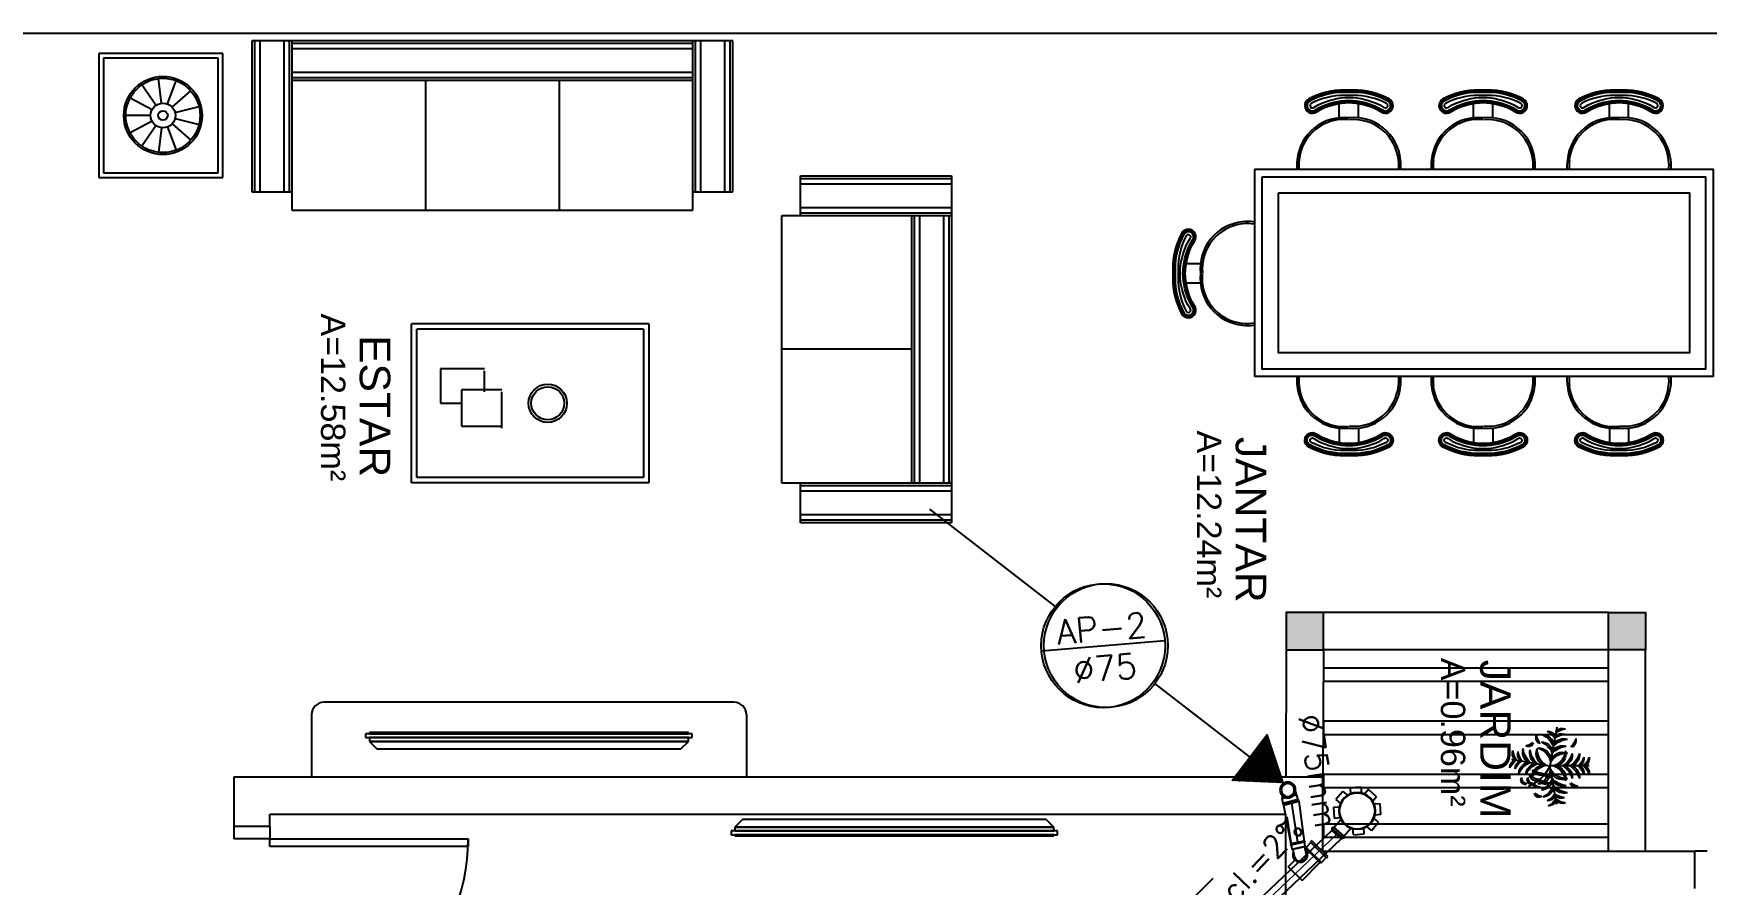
# Model space of a CAD drawing. Header units: millimetres. Extents: x 4595 to 4915, y 2085 to 2243.
# Drawn here: x 4718.72 to 4725.47, y 2175.08 to 2178.52 of the extents above; entities that cross this region are included whole.
import ezdxf
from ezdxf.enums import TextEntityAlignment as Align

# ---------------------------------------------------------------- set-up
doc = ezdxf.new("R2010")
doc.units = ezdxf.units.MM
doc.header["$LTSCALE"] = 0.8
for name, color, linetype in [('02', 2, 'Continuous'), ('CONEXAO_ESGOTO', 7, 'Continuous'), ('DETALHE_CONEXAO_EG', 3, 'Continuous'), ('DIVERSOS', 4, 'Continuous'), ('HATCH', 8, 'Continuous'), ('MOVEIS', 7, 'Continuous'), ('parede', 2, 'Continuous'), ('PORTAS', 3, 'Continuous'), ('TUBULAÇÃO_ESGOTO', 6, 'Continuous'), ('TXT_0', 7, 'Continuous')]:
    doc.layers.add(name, color=color, linetype=linetype)
doc.styles.add('ADITIVOCAD', font='ROMANS.shx')
doc.styles.add('ROMANS', font='romans', dxfattribs={"height": 0.1})
doc.styles.add('SANSSERIF', font='sas_____.pfb', dxfattribs={"height": 1})
doc.styles.get("Standard").update_dxf_attribs({"font": 'txt.shx', "height": 0.12})

# ---------------------------------------------------------------- blocks, each defined once
blk = doc.blocks.new('A1194DB', base_point=(2.905, 11.046))
for p in [(2.905, 11.546), (2.413, 11.133), (3.397, 11.133), (2.992, 10.554)]:
    blk.add_line(p, (2.905, 11.046))
for centre, radius, start, end in [((2.812, 11.432), 0.115, 36.29, 99.6243), ((2.718, 11.297), 0.26, 44.0763, 73.3794), ((2.998, 11.432), 0.115, 80.3757, 143.71), ((3.092, 11.297), 0.26, 106.6206, 135.9237), ((2.695, 11.362), 0.0575, 139.742, 258.7475), ((2.773, 11.408), 0.125, 184.618, 228.2106), ((2.676, 11.162), 0.268, 31.3712, 75.0366), ((2.76, 11.262), 0.16, 25.2489, 95.3937), ((2.76, 11.171), 0.16, 25.2489, 95.3937), ((2.676, 11.071), 0.268, 31.3712, 75.0366), ((2.812, 11.364), 0.115, 36.29, 99.6243), ((2.718, 11.229), 0.26, 44.0763, 73.3794), ((2.998, 11.364), 0.115, 80.3757, 143.71), ((3.092, 11.229), 0.26, 106.6206, 135.9237), ((3.05, 11.262), 0.16, 84.6063, 154.7511), ((3.134, 11.162), 0.268, 104.9634, 148.6288), ((3.05, 11.171), 0.16, 84.6063, 154.7511), ((3.134, 11.071), 0.268, 104.9634, 148.6288), ((3.236, 11.263), 0.115, 80.3757, 143.71), ((3.33, 11.128), 0.26, 106.6206, 135.9237), ((2.509, 11.022), 0.115, 116.29, 179.6243), ((2.626, 10.906), 0.26, 124.0763, 153.3794), ((2.541, 11.205), 0.115, 160.3757, 223.71), ((2.691, 11.274), 0.26, 186.6206, 215.9237), ((2.576, 11.01), 0.115, 116.29, 179.6243), ((2.693, 10.894), 0.26, 124.0763, 153.3794), ((2.608, 11.193), 0.115, 160.3757, 223.71), ((2.758, 11.262), 0.26, 186.6206, 215.9237), ((2.668, 10.941), 0.16, 105.2489, 175.3937), ((2.751, 10.841), 0.268, 111.3712, 155.0366), ((2.718, 11.226), 0.16, 164.6063, 234.7511), ((2.831, 11.292), 0.268, 184.9634, 228.6288), ((2.808, 11.21), 0.16, 164.6063, 234.7511), ((2.92, 11.276), 0.268, 184.9634, 228.6288), ((2.751, 11.093), 0.156, 3.4259, 103.6346), ((2.686, 11.01), 0.236, 21.6665, 83.1878), ((2.886, 11.206), 0.156, 156.3654, 256.5741), ((2.978, 11.256), 0.236, 176.8122, 238.3335), ((3.059, 11.093), 0.156, 76.3654, 176.5741), ((3.124, 11.01), 0.236, 96.8122, 158.3335), ((2.832, 11.256), 0.236, 301.6665, 3.1878), ((2.924, 11.206), 0.156, 283.4259, 23.6346), ((2.889, 11.276), 0.268, 311.3712, 355.0366), ((3.002, 11.21), 0.16, 305.2489, 15.3937), ((2.979, 11.292), 0.268, 311.3712, 355.0366), ((3.058, 10.841), 0.268, 24.9634, 68.6288), ((3.092, 11.226), 0.16, 305.2489, 15.3937), ((3.142, 10.941), 0.16, 4.6063, 74.7511), ((3.052, 11.262), 0.26, 324.0763, 353.3794), ((3.117, 10.894), 0.26, 26.6206, 55.9237), ((3.201, 11.193), 0.115, 316.29, 19.6243), ((3.234, 11.01), 0.115, 0.3757, 63.71), ((3.119, 11.274), 0.26, 324.0763, 353.3794), ((3.269, 11.205), 0.115, 316.29, 19.6243), ((2.563, 10.905), 0.0575, 139.742, 258.7475), ((2.641, 10.95), 0.125, 184.618, 228.2106), ((2.757, 10.926), 0.16, 105.2489, 175.3937), ((2.841, 10.825), 0.268, 111.3712, 155.0366), ((2.682, 10.886), 0.0575, 139.742, 258.7475), ((2.76, 10.931), 0.125, 184.618, 228.2106), ((3.137, 10.559), 0.54, 115.4772, 156.6585), ((2.759, 10.981), 0.0869, 144.9865, 244.4034), ((2.832, 10.902), 0.156, 83.4259, 183.6346), ((2.902, 10.824), 0.236, 101.6665, 163.1878), ((2.935, 11.063), 0.25, 187.5759, 215.8942), ((2.791, 10.867), 0.0766, 138.8744, 278.9763), ((2.857, 10.904), 0.125, 173.7536, 244.097), ((2.683, 11.044), 0.236, 286.8122, 348.3335), ((2.761, 10.973), 0.156, 266.3654, 6.5741), ((2.809, 11.028), 0.0563, 114.2257, 255.1279), ((2.853, 11.04), 0.078, 150.4398, 228.6694), ((2.916, 10.934), 0.13, 161.4477, 239.3672), ((2.684, 10.982), 0.268, 294.9634, 338.6288), ((3.222, 11.022), 0.422, 185.4007, 208.139), ((3.114, 11.12), 0.236, 211.6665, 273.1878), ((3.065, 11.027), 0.156, 193.4259, 293.6346), ((3.135, 11.062), 0.268, 221.3712, 265.0366), ((2.908, 10.824), 0.236, 16.8122, 78.3335), ((2.978, 10.902), 0.156, 356.3654, 96.5741), ((2.969, 10.825), 0.268, 24.9634, 68.6288), ((3.053, 10.926), 0.16, 4.6063, 74.7511), ((3.339, 11.133), 0.26, 234.0763, 263.3794), ((3.27, 10.983), 0.115, 226.29, 289.6243), ((2.725, 10.813), 0.057, 167.0577, 302.8533), ((2.725, 10.732), 0.057, 167.0577, 302.8533), ((2.758, 10.845), 0.08, 185.1845, 268.654), ((2.758, 10.764), 0.08, 185.1845, 268.654), ((2.784, 10.899), 0.16, 274.6063, 344.7511), ((2.7, 10.893), 0.268, 294.9634, 338.6288), ((2.8, 10.809), 0.16, 274.6063, 344.7511), ((2.753, 10.834), 0.26, 296.6206, 325.9237), ((2.868, 10.718), 0.115, 270.3757, 333.71), ((3.069, 10.949), 0.16, 215.2489, 285.3937), ((3.15, 10.972), 0.268, 221.3712, 265.0366), ((3.085, 10.859), 0.16, 215.2489, 285.3937), ((3.12, 10.899), 0.26, 234.0763, 263.3794), ((3.052, 10.75), 0.115, 226.29, 289.6243), ((3.209, 10.775), 0.0575, 101.2525, 220.258), ((3.287, 10.729), 0.125, 131.7894, 175.382), ((2.765, 10.767), 0.26, 296.6206, 325.9237), ((2.88, 10.65), 0.115, 270.3757, 333.71), ((3.132, 10.832), 0.26, 234.0763, 263.3794), ((3.064, 10.683), 0.115, 226.29, 289.6243)]:
    blk.add_arc(centre, radius, start, end)
blk = doc.blocks.new('Ads_egD_cxs150x150x50-p')
for p, q in [((-0.0825, 0.0514), (-0.0514, 0.0825)), ((-0.0514, 0.0825), (-0.0343, 0.0655)), ((-0.022, 0.0947), (-0.022, 0.0706)), ((-0.022, 0.0947), (0.022, 0.0947)), ((0.022, 0.0947), (0.022, 0.0706)), ((0.0514, 0.0825), (0.0343, 0.0655)), ((0.0514, 0.0825), (0.0825, 0.0514)), ((-0.0947, 0.022), (-0.0706, 0.022)), ((-0.0947, -0.022), (-0.0947, 0.022)), ((-0.0825, 0.0514), (-0.0655, 0.0343)), ((0.0825, 0.0514), (0.0655, 0.0343)), ((0.1124, 0.0268), (0.069, 0.0268)), ((0.1124, 0.0287), (0.1124, -0.0287)), ((0.1175, 0.0312), (0.1148, 0.0312)), ((0.12, 0.0287), (0.12, -0.0287)), ((0.1269, 0.0268), (0.12, 0.0268)), ((0.1269, 0.0268), (0.1269, -0.0268)), ((-0.0947, -0.022), (-0.0706, -0.022)), ((-0.0825, -0.0514), (-0.0655, -0.0343)), ((-0.0514, -0.0825), (-0.0825, -0.0514)), ((-0.0514, -0.0825), (-0.0343, -0.0655)), ((0.0514, -0.0825), (0.0343, -0.0655)), ((0.0825, -0.0514), (0.0514, -0.0825)), ((0.0825, -0.0514), (0.0655, -0.0343)), ((0.1124, -0.0268), (0.069, -0.0268)), ((0.1175, -0.0312), (0.1148, -0.0312)), ((0.1269, -0.0268), (0.12, -0.0268)), ((-0.022, -0.0947), (-0.022, -0.0706)), ((0.022, -0.0947), (-0.022, -0.0947)), ((0.022, -0.0947), (0.022, -0.0706))]:
    blk.add_line(p, q)
for radius in [0.074, 0.072]:
    blk.add_circle((0, 0), radius)
for centre, start, end in [((0.1148, 0.0287), 90, 180), ((0.1175, 0.0287), 360, 90), ((0.1148, -0.0287), 180, 270), ((0.1175, -0.0287), 270, 0)]:
    blk.add_arc(centre, 0.00245, start, end)
blk = doc.blocks.new('Ads_egD_90j40-s')
for p, q in [((0.0096, 0.0202), (0.0174, 0.0202)), ((0.0191, 0.0214), (0.0174, 0.0202)), ((0.0174, 0.0202), (0.0174, 0.014)), ((0.0191, 0.0124), (0.0191, 0.0214)), ((0.0323, 0.0214), (0.0191, 0.0214)), ((0.0343, 0.0223), (0.0323, 0.0214)), ((0.0323, 0.0214), (0.0323, -0.0214)), ((0.0382, 0.0223), (0.0343, 0.0223)), ((0.0343, 0.0223), (0.0343, -0.0223)), ((0.0382, 0.0223), (0.0382, -0.0223)), ((0.0096, -0.0202), (0.0174, -0.0202)), ((0.0174, -0.0202), (0.0174, -0.014)), ((0.0191, -0.0214), (0.0174, -0.0202)), ((0.0191, -0.0124), (0.0191, -0.0214)), ((0.0323, -0.0214), (0.0191, -0.0214)), ((0.0343, -0.0223), (0.0323, -0.0214)), ((0.0382, -0.0223), (0.0343, -0.0223))]:
    blk.add_line(p, q)
for radius in [0.0223, 0.0184]:
    blk.add_circle((0, 0), radius)
blk = doc.blocks.new('Adh_BalaoAf')
for p, q in [((0, 0), (0.65, 0)), ((1.8, 0), (1.15, 0))]:
    blk.add_line(p, q)
blk.add_circle((0.9, 0), 0.25)
blk = doc.blocks.new('Adh_Afn')
blk.add_line((-0.25, 0), (0.25, 0))
blk.add_circle((0, 0), 0.25)
at = {"flags": 8}
for tag, p in [('$AF', (0, 0.0703)), ('$DIAM', (0, -0.0909))]:
    blk.add_attdef(tag, text='', height=0.1, dxfattribs=at).set_placement(p, align=Align.MIDDLE)

msp = doc.modelspace()

# ---------------------------------------------------------------- hatches: boundary and pattern name
at = {"layer": 'HATCH'}
h = msp.add_hatch(dxfattribs=at)
h.set_pattern_fill('LINE,_O', color=256, scale=0.001, angle=-284.21634)
h.set_pattern_definition([(75.78365959, (5189.052741, -13.1818198), (-0.003077766737, 0.0007797287424), [])])
h.paths.add_polyline_path([(4723.6976, 2175.6877), (4723.5574, 2175.5017), (4723.7625, 2175.4929)])
at = {"layer": 'parede'}
h = msp.add_hatch(color=253, dxfattribs=at)
h.dxf.hatch_style = 1
h.paths.add_polyline_path([(4723.925, 2176.0304), (4723.925, 2176.1804), (4723.7754, 2176.1804), (4723.7754, 2176.0304)])
h = msp.add_hatch(color=253, dxfattribs=at)
h.dxf.hatch_style = 1
h.paths.add_polyline_path([(4725.2251, 2176.0304), (4725.2251, 2176.1804), (4725.0751, 2176.1804), (4725.0751, 2176.0304)])

# ---------------------------------------------------------------- linework, layer by layer
at = {"linetype": 'Continuous'}
for p, q in [((4723.9418, 2175.1972), (4723.9391, 2175.1944)), ((4723.8082, 2175.1777), (4723.8082, 2175.1776))]:
    msp.add_line(p, q, dxfattribs=at)
for points in [[(4723.6465, 2177.9675), (4723.6465, 2177.1338), (4725.4993, 2177.1338), (4725.4993, 2177.9675)], [(4723.677, 2177.9371), (4723.677, 2177.1642), (4725.4689, 2177.1642), (4725.4689, 2177.9371)], [(4723.7419, 2177.8721), (4723.7419, 2177.2292), (4725.4039, 2177.2292), (4725.4039, 2177.8721)]]:
    msp.add_lwpolyline(points, close=True)
at = {"layer": '02', "color": 3, "lineweight": 40}
msp.add_line((4723.8801, 2175.2582), (4723.8801, 2175.2582), dxfattribs=at)
at = {"layer": 'DETALHE_CONEXAO_EG'}
for p, q in [((4723.7935, 2175.248), (4723.8472, 2175.2598)), ((4723.794, 2175.2456), (4723.8477, 2175.2573)), ((4723.7945, 2175.2431), (4723.8482, 2175.2549)), ((4723.8472, 2175.2598), (4723.8477, 2175.2574)), ((4723.8472, 2175.2598), (4723.8477, 2175.2573)), ((4723.8477, 2175.2574), (4723.8502, 2175.2579)), ((4723.8502, 2175.2579), (4723.8507, 2175.2554)), ((4723.8745, 2175.2526), (4723.8551, 2175.233)), ((4723.8745, 2175.2582), (4723.8717, 2175.2554)), ((4723.8717, 2175.2554), (4723.8745, 2175.2526)), ((4723.8745, 2175.2526), (4723.9363, 2175.1916)), ((4723.8801, 2175.2582), (4723.8773, 2175.261)), ((4723.8801, 2175.2582), (4723.9418, 2175.1973)), ((4723.7832, 2175.1541), (4723.8112, 2175.1824)), ((4723.7915, 2175.245), (4723.7921, 2175.2426)), ((4723.7921, 2175.2426), (4723.7945, 2175.2431)), ((4723.7945, 2175.2431), (4723.7983, 2175.226)), ((4723.7983, 2175.226), (4723.852, 2175.2378)), ((4723.8013, 2175.2241), (4723.7983, 2175.226)), ((4723.8501, 2175.2348), (4723.8013, 2175.2241)), ((4723.8013, 2175.2241), (4723.8071, 2175.1976)), ((4723.8498, 2175.2217), (4723.8553, 2175.2273)), ((4723.8559, 2175.2083), (4723.8501, 2175.2348)), ((4723.8552, 2175.2274), (4723.8551, 2175.233)), ((4723.8551, 2175.233), (4723.9169, 2175.172)), ((4723.8552, 2175.2274), (4723.9113, 2175.1719)), ((4723.9363, 2175.1916), (4723.9169, 2175.172)), ((4723.9391, 2175.1889), (4723.9363, 2175.1916)), ((4723.9418, 2175.1973), (4723.939, 2175.1945)), ((4723.9391, 2175.1944), (4723.9419, 2175.1917)), ((4723.9419, 2175.1917), (4723.9391, 2175.1889)), ((4723.8391, 2175.0989), (4723.9113, 2175.1719)), ((4723.9113, 2175.1719), (4723.9169, 2175.172))]:
    msp.add_line(p, q, dxfattribs=at)
at = {"layer": 'DETALHE_CONEXAO_EG', "color": 3}
msp.add_line((4723.8801, 2175.2582), (4723.9418, 2175.1973), dxfattribs=at)
at = {"layer": 'DETALHE_CONEXAO_EG'}
for radius, start, end in [(0.03, 158.82531, 405.93993), (0.0275, 167.76264, 37.0026), (0.025, 192.38262, 12.38262)]:
    msp.add_arc((4723.8315, 2175.203), radius, start, end, dxfattribs=at)
at = {"layer": 'DIVERSOS'}
msp.add_lwpolyline([(4723.7625, 2175.4929), (4723.6976, 2175.6877), (4723.5574, 2175.5017)], dxfattribs=at)
at = {"layer": 'MOVEIS'}
for p, q in [((4723.9891, 2178.177), (4723.9891, 2178.2343)), ((4724.0665, 2178.177), (4724.0665, 2178.2343)), ((4724.5309, 2178.177), (4724.5309, 2178.2343)), ((4724.6084, 2178.177), (4724.6084, 2178.2343)), ((4725.0794, 2178.177), (4725.0794, 2178.2343)), ((4725.1569, 2178.177), (4725.1569, 2178.2343)), ((4723.4288, 2177.5872), (4723.3715, 2177.5872)), ((4723.4288, 2177.5097), (4723.3715, 2177.5097)), ((4723.9891, 2176.9243), (4723.9891, 2176.867)), ((4724.0665, 2176.9243), (4724.0665, 2176.867)), ((4724.5309, 2176.9243), (4724.5309, 2176.867)), ((4724.6084, 2176.9243), (4724.6084, 2176.867)), ((4725.0794, 2176.9243), (4725.0794, 2176.867)), ((4725.1569, 2176.9243), (4725.1569, 2176.867)), ((4723.4787, 2175.1079), (4723.1133, 2174.7426))]:
    msp.add_line(p, q, dxfattribs=at)
for points in [[(4724.0441, 2178.2887), (4724.0109, 2178.2887, 0.126461), (4723.8657, 2178.2529, 1.05486), (4723.898, 2178.2004), (4723.9138, 2178.2104, -0.10861), (4724.0278, 2178.2379, -0.10861), (4724.1418, 2178.2104), (4724.1576, 2178.2004, 1.05486), (4724.1899, 2178.2529, 0.126461), (4724.0447, 2178.2887), (4724.0115, 2178.2887)], [(4724.586, 2178.2887), (4724.5528, 2178.2887, 0.126461), (4724.4075, 2178.2529, 1.05486), (4724.4399, 2178.2004), (4724.4557, 2178.2104, -0.10861), (4724.5697, 2178.2379, -0.10861), (4724.6836, 2178.2104), (4724.6994, 2178.2004, 1.05486), (4724.7318, 2178.2529, 0.126461), (4724.5866, 2178.2887), (4724.5534, 2178.2887)], [(4725.1344, 2178.2887), (4725.1012, 2178.2887, 0.126461), (4724.956, 2178.2529, 1.05486), (4724.9884, 2178.2004), (4725.0042, 2178.2104, -0.10861), (4725.1181, 2178.2379, -0.10861), (4725.2321, 2178.2104), (4725.2479, 2178.2004, 1.05486), (4725.2802, 2178.2529, 0.126461), (4725.135, 2178.2887), (4725.1018, 2178.2887)], [(4723.3171, 2177.5647), (4723.3171, 2177.5315, 0.126461), (4723.3529, 2177.3863, 1.05486), (4723.4054, 2177.4187), (4723.3954, 2177.4345, -0.10861), (4723.3679, 2177.5484, -0.10861), (4723.3954, 2177.6624), (4723.4054, 2177.6782, 1.05486), (4723.3529, 2177.7106, 0.126461), (4723.3171, 2177.5653), (4723.3171, 2177.5321)], [(4724.0441, 2176.8126), (4724.0109, 2176.8126, -0.126461), (4723.8657, 2176.8484, -1.05486), (4723.898, 2176.9009), (4723.9138, 2176.8909, 0.10861), (4724.0278, 2176.8634, 0.10861), (4724.1418, 2176.8909), (4724.1576, 2176.9009, -1.05486), (4724.1899, 2176.8484, -0.126461), (4724.0447, 2176.8126), (4724.0115, 2176.8126)], [(4724.586, 2176.8126), (4724.5528, 2176.8126, -0.126461), (4724.4075, 2176.8484, -1.05486), (4724.4399, 2176.9009), (4724.4557, 2176.8909, 0.10861), (4724.5697, 2176.8634, 0.10861), (4724.6836, 2176.8909), (4724.6994, 2176.9009, -1.05486), (4724.7318, 2176.8484, -0.126461), (4724.5866, 2176.8126), (4724.5534, 2176.8126)], [(4725.1344, 2176.8126), (4725.1012, 2176.8126, -0.126461), (4724.956, 2176.8484, -1.05486), (4724.9884, 2176.9009), (4725.0042, 2176.8909, 0.10861), (4725.1181, 2176.8634, 0.10861), (4725.2321, 2176.8909), (4725.2479, 2176.9009, -1.05486), (4725.2802, 2176.8484, -0.126461), (4725.135, 2176.8126), (4725.1018, 2176.8126)]]:
    msp.add_lwpolyline(points, format="xyb", dxfattribs=at)
for points in [[(4724.0278, 2178.2829), (4724.0109, 2178.2829, 0.12647), (4723.8684, 2178.2478, 1.057116), (4723.8948, 2178.2053), (4723.911, 2178.2154, -0.109005), (4724.0278, 2178.2437, -0.109005), (4724.1446, 2178.2154), (4724.1608, 2178.2053, 1.057116), (4724.1872, 2178.2478, 0.12647), (4724.0447, 2178.2829)], [(4724.0278, 2178.279), (4724.0109, 2178.279, 0.126475), (4723.8703, 2178.2443, 1.059183), (4723.8926, 2178.2086), (4723.9091, 2178.2189, -0.109269), (4724.0278, 2178.2477, -0.109269), (4724.1465, 2178.2189), (4724.163, 2178.2086, 1.059183), (4724.1853, 2178.2443, 0.126475), (4724.0447, 2178.279)], [(4724.0278, 2178.2674), (4724.0108, 2178.2674, 0.126481), (4723.8759, 2178.2341, 1.071489), (4723.8861, 2178.2182), (4723.9034, 2178.2291, -0.110003), (4724.0278, 2178.2593, -0.110003), (4724.1522, 2178.2291), (4724.1695, 2178.2182, 1.071489), (4724.1797, 2178.2341, 0.126481), (4724.0448, 2178.2674)], [(4724.5697, 2178.2829), (4724.5527, 2178.2829, 0.12647), (4724.4103, 2178.2478, 1.057116), (4724.4367, 2178.2053), (4724.4529, 2178.2154, -0.109005), (4724.5697, 2178.2437, -0.109005), (4724.6864, 2178.2154), (4724.7026, 2178.2053, 1.057116), (4724.729, 2178.2478, 0.12647), (4724.5866, 2178.2829)], [(4724.5697, 2178.279), (4724.5527, 2178.279, 0.126475), (4724.4122, 2178.2443, 1.059183), (4724.4345, 2178.2086), (4724.4509, 2178.2189, -0.109269), (4724.5697, 2178.2477, -0.109269), (4724.6884, 2178.2189), (4724.7048, 2178.2086, 1.059183), (4724.7271, 2178.2443, 0.126475), (4724.5866, 2178.279)], [(4724.5697, 2178.2674), (4724.5527, 2178.2674, 0.126481), (4724.4177, 2178.2341, 1.071489), (4724.428, 2178.2182), (4724.4453, 2178.2291, -0.110003), (4724.5697, 2178.2593, -0.110003), (4724.694, 2178.2291), (4724.7113, 2178.2182, 1.071489), (4724.7216, 2178.2341, 0.126481), (4724.5867, 2178.2674)], [(4725.1181, 2178.2829), (4725.1012, 2178.2829, 0.12647), (4724.9588, 2178.2478, 1.057116), (4724.9852, 2178.2053), (4725.0013, 2178.2154, -0.109005), (4725.1181, 2178.2437, -0.109005), (4725.2349, 2178.2154), (4725.2511, 2178.2053, 1.057116), (4725.2775, 2178.2478, 0.12647), (4725.1351, 2178.2829)], [(4725.1181, 2178.279), (4725.1012, 2178.279, 0.126475), (4724.9607, 2178.2443, 1.059183), (4724.9829, 2178.2086), (4724.9994, 2178.2189, -0.109269), (4725.1181, 2178.2477, -0.109269), (4725.2369, 2178.2189), (4725.2533, 2178.2086, 1.059183), (4725.2756, 2178.2443, 0.126475), (4725.1351, 2178.279)], [(4725.1181, 2178.2674), (4725.1011, 2178.2674, 0.126481), (4724.9662, 2178.2341, 1.071489), (4724.9765, 2178.2182), (4724.9937, 2178.2291, -0.110003), (4725.1181, 2178.2593, -0.110003), (4725.2425, 2178.2291), (4725.2598, 2178.2182, 1.071489), (4725.27, 2178.2341, 0.126481), (4725.1351, 2178.2674)], [(4723.3229, 2177.5484), (4723.3229, 2177.5315, 0.12647), (4723.358, 2177.3891, 1.057116), (4723.4005, 2177.4155), (4723.3904, 2177.4317, -0.109005), (4723.3621, 2177.5484, -0.109005), (4723.3904, 2177.6652), (4723.4005, 2177.6814, 1.057116), (4723.358, 2177.7078, 0.12647), (4723.3229, 2177.5654)], [(4723.3269, 2177.5484), (4723.3269, 2177.5315, 0.126475), (4723.3615, 2177.391, 1.059183), (4723.3972, 2177.4133), (4723.3869, 2177.4297, -0.109269), (4723.3581, 2177.5484, -0.109269), (4723.3869, 2177.6672), (4723.3972, 2177.6836, 1.059183), (4723.3615, 2177.7059, 0.126475), (4723.3269, 2177.5654)], [(4723.3385, 2177.5484), (4723.3385, 2177.5314, 0.126481), (4723.3717, 2177.3965, 1.071489), (4723.3876, 2177.4068), (4723.3767, 2177.4241, -0.110003), (4723.3465, 2177.5484, -0.110003), (4723.3767, 2177.6728), (4723.3876, 2177.6901, 1.071489), (4723.3717, 2177.7004, 0.126481), (4723.3385, 2177.5654)], [(4724.0278, 2176.8184), (4724.0109, 2176.8184, -0.12647), (4723.8684, 2176.8535, -1.057116), (4723.8948, 2176.896), (4723.911, 2176.8859, 0.109005), (4724.0278, 2176.8576, 0.109005), (4724.1446, 2176.8859), (4724.1608, 2176.896, -1.057116), (4724.1872, 2176.8535, -0.12647), (4724.0447, 2176.8184)], [(4724.0278, 2176.8224), (4724.0109, 2176.8224, -0.126475), (4723.8703, 2176.857, -1.059183), (4723.8926, 2176.8927), (4723.9091, 2176.8824, 0.109269), (4724.0278, 2176.8536, 0.109269), (4724.1465, 2176.8824), (4724.163, 2176.8927, -1.059183), (4724.1853, 2176.857, -0.126475), (4724.0447, 2176.8224)], [(4724.0278, 2176.834), (4724.0108, 2176.8339, -0.126481), (4723.8759, 2176.8672, -1.071489), (4723.8861, 2176.8831), (4723.9034, 2176.8722, 0.110003), (4724.0278, 2176.842, 0.110003), (4724.1522, 2176.8722), (4724.1695, 2176.8831, -1.071489), (4724.1797, 2176.8672, -0.126481), (4724.0448, 2176.8339)], [(4724.5697, 2176.8184), (4724.5527, 2176.8184, -0.12647), (4724.4103, 2176.8535, -1.057116), (4724.4367, 2176.896), (4724.4529, 2176.8859, 0.109005), (4724.5697, 2176.8576, 0.109005), (4724.6864, 2176.8859), (4724.7026, 2176.896, -1.057116), (4724.729, 2176.8535, -0.12647), (4724.5866, 2176.8184)], [(4724.5697, 2176.8224), (4724.5527, 2176.8224, -0.126475), (4724.4122, 2176.857, -1.059183), (4724.4345, 2176.8927), (4724.4509, 2176.8824, 0.109269), (4724.5697, 2176.8536, 0.109269), (4724.6884, 2176.8824), (4724.7048, 2176.8927, -1.059183), (4724.7271, 2176.857, -0.126475), (4724.5866, 2176.8224)], [(4724.5697, 2176.834), (4724.5527, 2176.8339, -0.126481), (4724.4177, 2176.8672, -1.071489), (4724.428, 2176.8831), (4724.4453, 2176.8722, 0.110003), (4724.5697, 2176.842, 0.110003), (4724.694, 2176.8722), (4724.7113, 2176.8831, -1.071489), (4724.7216, 2176.8672, -0.126481), (4724.5867, 2176.8339)], [(4725.1181, 2176.8184), (4725.1012, 2176.8184, -0.12647), (4724.9588, 2176.8535, -1.057116), (4724.9852, 2176.896), (4725.0013, 2176.8859, 0.109005), (4725.1181, 2176.8576, 0.109005), (4725.2349, 2176.8859), (4725.2511, 2176.896, -1.057116), (4725.2775, 2176.8535, -0.12647), (4725.1351, 2176.8184)], [(4725.1181, 2176.8224), (4725.1012, 2176.8224, -0.126475), (4724.9607, 2176.857, -1.059183), (4724.9829, 2176.8927), (4724.9994, 2176.8824, 0.109269), (4725.1181, 2176.8536, 0.109269), (4725.2369, 2176.8824), (4725.2533, 2176.8927, -1.059183), (4725.2756, 2176.857, -0.126475), (4725.1351, 2176.8224)], [(4725.1181, 2176.834), (4725.1011, 2176.8339, -0.126481), (4724.9662, 2176.8672, -1.071489), (4724.9765, 2176.8831), (4724.9937, 2176.8722, 0.110003), (4725.1181, 2176.842, 0.110003), (4725.2425, 2176.8722), (4725.2598, 2176.8831, -1.071489), (4725.27, 2176.8672, -0.126481), (4725.1351, 2176.8339)]]:
    msp.add_lwpolyline(points, format="xyb", close=True, dxfattribs=at)
for centre, radius, start, end in [((4724.008, 2177.9883), 0.1896, 84.01851, 174.18906), ((4724.008, 2177.9883), 0.1822, 84.01851, 174.18906), ((4724.0476, 2177.9883), 0.1896, 5.81094, 95.98149), ((4724.0476, 2177.9883), 0.1811, 5.81094, 95.98149), ((4724.5499, 2177.9883), 0.1896, 84.01851, 174.18906), ((4724.5499, 2177.9883), 0.1822, 84.01851, 174.18906), ((4724.5894, 2177.9883), 0.1896, 5.81094, 95.98149), ((4724.5894, 2177.9883), 0.1811, 5.81094, 95.98149), ((4725.0984, 2177.9883), 0.1896, 84.01851, 174.18906), ((4725.0984, 2177.9883), 0.1822, 84.01851, 174.18906), ((4725.1379, 2177.9883), 0.1896, 5.81094, 95.98149), ((4725.1379, 2177.9883), 0.1811, 5.81094, 95.98149), ((4723.9328, 2177.9865), 0.1154, 169.51205, 189.47135), ((4723.9328, 2177.9865), 0.1067, 169.51205, 190.25369), ((4724.1228, 2177.9865), 0.1069, 349.76483, 10.48795), ((4724.1228, 2177.9865), 0.1154, 350.52865, 10.48795), ((4724.4747, 2177.9865), 0.1154, 169.51205, 189.47135), ((4724.4747, 2177.9865), 0.1067, 169.51205, 190.25369), ((4724.6646, 2177.9865), 0.1069, 349.76483, 10.48795), ((4724.6646, 2177.9865), 0.1154, 350.52865, 10.48795), ((4725.0231, 2177.9865), 0.1154, 169.51205, 189.47135), ((4725.0231, 2177.9865), 0.1067, 169.51205, 190.25369), ((4725.2131, 2177.9865), 0.1069, 349.76483, 10.48795), ((4725.2131, 2177.9865), 0.1154, 350.52865, 10.48795), ((4723.6175, 2177.5682), 0.1896, 95.81094, 185.98149), ((4723.6175, 2177.5682), 0.1811, 95.81094, 185.98149), ((4723.6193, 2177.6434), 0.1154, 76.34535, 100.48795), ((4723.6193, 2177.6434), 0.1069, 76.34535, 100.48795), ((4723.6175, 2177.5287), 0.1896, 174.01851, 264.18906), ((4723.6175, 2177.5287), 0.1822, 174.01851, 264.18906), ((4723.6193, 2177.4535), 0.1154, 259.51205, 283.65465), ((4723.6193, 2177.4535), 0.1067, 259.51205, 283.65465), ((4723.9328, 2177.1148), 0.1154, 170.52865, 190.48795), ((4724.008, 2177.113), 0.1896, 185.81094, 275.98149), ((4723.9328, 2177.1148), 0.1067, 169.74631, 190.48795), ((4724.008, 2177.113), 0.1822, 185.81094, 275.98149), ((4724.0476, 2177.113), 0.1896, 264.01851, 354.18906), ((4724.0476, 2177.113), 0.1811, 264.01851, 354.18906), ((4724.1228, 2177.1148), 0.1069, 349.51205, 10.23517), ((4724.1228, 2177.1148), 0.1154, 349.51205, 9.47135), ((4724.4747, 2177.1148), 0.1154, 170.52865, 190.48795), ((4724.5499, 2177.113), 0.1896, 185.81094, 275.98149), ((4724.4747, 2177.1148), 0.1067, 169.74631, 190.48795), ((4724.5499, 2177.113), 0.1822, 185.81094, 275.98149), ((4724.5894, 2177.113), 0.1896, 264.01851, 354.18906), ((4724.5894, 2177.113), 0.1811, 264.01851, 354.18906), ((4724.6646, 2177.1148), 0.1069, 349.51205, 10.23517), ((4724.6646, 2177.1148), 0.1154, 349.51205, 9.47135), ((4725.0231, 2177.1148), 0.1154, 170.52865, 190.48795), ((4725.0984, 2177.113), 0.1896, 185.81094, 275.98149), ((4725.0231, 2177.1148), 0.1067, 169.74631, 190.48795), ((4725.0984, 2177.113), 0.1822, 185.81094, 275.98149), ((4725.1379, 2177.113), 0.1896, 264.01851, 354.18906), ((4725.1379, 2177.113), 0.1811, 264.01851, 354.18906), ((4725.2131, 2177.1148), 0.1069, 349.51205, 10.23517), ((4725.2131, 2177.1148), 0.1154, 349.51205, 9.47135)]:
    msp.add_arc(centre, radius, start, end, dxfattribs=at)
at = {"layer": 'parede', "color": 253}
for p, q in [((4731.3734, 2178.5171), (4717.7779, 2178.5171)), ((4719.6015, 2178.4875), (4719.6015, 2177.8783)), ((4721.5413, 2178.4875), (4719.6015, 2178.4875)), ((4719.6122, 2178.4875), (4719.6122, 2177.8783)), ((4719.6336, 2178.4875), (4719.6336, 2177.8783)), ((4719.7298, 2178.4875), (4719.7298, 2177.8783)), ((4719.7512, 2178.4875), (4719.7512, 2177.8783)), ((4719.7618, 2178.4875), (4719.7618, 2177.8035)), ((4721.381, 2177.8035), (4721.381, 2178.4875)), ((4721.3917, 2177.8783), (4721.3917, 2178.4875)), ((4721.4131, 2177.8783), (4721.4131, 2178.4875)), ((4721.5093, 2177.8783), (4721.5093, 2178.4875)), ((4721.5306, 2177.8783), (4721.5306, 2178.4875)), ((4721.5413, 2177.8783), (4721.5413, 2178.4875)), ((4719.4841, 2178.436), (4718.9841, 2178.436)), ((4718.9841, 2178.436), (4718.9841, 2177.936)), ((4719.4841, 2177.936), (4719.4841, 2178.436)), ((4721.381, 2178.4768), (4719.7618, 2178.4768)), ((4721.381, 2178.4554), (4719.7618, 2178.4554)), ((4719.4655, 2178.4174), (4719.0028, 2178.4174)), ((4719.0028, 2178.4174), (4719.0028, 2177.9547)), ((4719.4655, 2177.9547), (4719.4655, 2178.4174)), ((4721.381, 2178.3592), (4719.7618, 2178.3592)), ((4719.2139, 2178.2272), (4719.1571, 2178.3095)), ((4719.2363, 2178.2357), (4719.2242, 2178.335)), ((4719.2601, 2178.2328), (4719.2955, 2178.3263)), ((4719.2797, 2178.2193), (4719.3546, 2178.2856)), ((4721.381, 2178.3378), (4719.7618, 2178.3378)), ((4721.381, 2178.3272), (4719.7618, 2178.3272)), ((4720.3016, 2178.3272), (4720.3016, 2177.8035)), ((4720.8413, 2178.3272), (4720.8413, 2177.8035)), ((4719.1981, 2178.2093), (4719.1095, 2178.2558)), ((4719.2909, 2178.1981), (4719.388, 2178.222)), ((4719.1923, 2178.1861), (4719.0923, 2178.1861)), ((4719.1981, 2178.1629), (4719.1095, 2178.1164)), ((4719.2797, 2178.1529), (4719.3546, 2178.0866)), ((4719.2909, 2178.1741), (4719.388, 2178.1502)), ((4719.2139, 2178.1449), (4719.1571, 2178.0626)), ((4719.2363, 2178.1365), (4719.2242, 2178.0372)), ((4719.2601, 2178.1393), (4719.2955, 2178.0458)), ((4719.0028, 2177.9547), (4719.4655, 2177.9547)), ((4718.9841, 2177.936), (4719.4841, 2177.936)), ((4721.8146, 2177.9427), (4722.4238, 2177.9427)), ((4721.8146, 2177.7824), (4721.8146, 2177.9427)), ((4721.8146, 2177.932), (4722.4238, 2177.932)), ((4721.8146, 2177.9106), (4722.4238, 2177.9106)), ((4722.4238, 2177.9427), (4722.4238, 2176.5426)), ((4719.6015, 2177.8783), (4719.7618, 2177.8783)), ((4721.381, 2177.8783), (4721.5413, 2177.8783)), ((4721.8146, 2177.8145), (4722.4238, 2177.8145)), ((4719.7618, 2177.8035), (4721.381, 2177.8035)), ((4721.7398, 2177.7824), (4722.4238, 2177.7824)), ((4721.7398, 2176.703), (4721.7398, 2177.7824)), ((4721.8146, 2177.7931), (4722.4238, 2177.7931)), ((4722.2634, 2177.7824), (4722.2634, 2176.703)), ((4722.2741, 2177.7824), (4722.2741, 2176.703)), ((4722.2955, 2177.7824), (4722.2955, 2176.703)), ((4722.3917, 2177.7824), (4722.3917, 2176.703)), ((4722.4131, 2177.7824), (4722.4131, 2176.703)), ((4721.2031, 2177.3457), (4720.2456, 2177.3457)), ((4720.2456, 2176.7045), (4720.2456, 2177.3457)), ((4721.2031, 2177.3457), (4721.2031, 2176.7045)), ((4721.1817, 2177.3244), (4720.267, 2177.3244)), ((4720.267, 2176.7259), (4720.267, 2177.3244)), ((4721.1817, 2177.3244), (4721.1817, 2176.7259)), ((4722.2634, 2177.2427), (4721.7398, 2177.2427)), ((4720.3616, 2177.1642), (4720.3616, 2177.0251)), ((4720.5395, 2177.1642), (4720.3616, 2177.1642)), ((4720.5395, 2177.0714), (4720.5395, 2177.1564)), ((4720.6091, 2177.0792), (4720.4467, 2177.0792)), ((4720.4467, 2177.0792), (4720.4467, 2176.9323)), ((4720.6091, 2176.9245), (4720.6091, 2177.0714)), ((4720.3616, 2177.0251), (4720.4467, 2177.0251)), ((4720.4467, 2176.9323), (4720.6091, 2176.9323)), ((4721.2031, 2176.7045), (4720.2456, 2176.7045)), ((4721.1817, 2176.7259), (4720.267, 2176.7259)), ((4722.4238, 2176.703), (4721.7398, 2176.703)), ((4721.8146, 2176.5426), (4721.8146, 2176.703)), ((4722.4238, 2176.6923), (4721.8146, 2176.6923)), ((4722.4238, 2176.6709), (4721.8146, 2176.6709)), ((4722.4238, 2176.5747), (4721.8146, 2176.5747)), ((4722.4238, 2176.5533), (4721.8146, 2176.5533)), ((4722.4238, 2176.5426), (4721.8146, 2176.5426)), ((4725.0751, 2176.1804), (4723.925, 2176.1804)), ((4723.775, 2176.0308), (4723.7734, 2175.5175)), ((4723.925, 2176.0304), (4723.9234, 2175.5171)), ((4725.0751, 2176.0304), (4723.925, 2176.0304)), ((4725.0751, 2175.2171), (4725.0751, 2176.0304)), ((4725.2251, 2175.2171), (4725.2251, 2176.0304)), ((4721.5465, 2175.8186), (4719.8919, 2175.8186)), ((4719.8419, 2175.7686), (4719.8419, 2175.5186)), ((4721.5965, 2175.7686), (4721.5965, 2175.5186)), ((4721.3781, 2175.691), (4720.0602, 2175.691)), ((4720.0602, 2175.691), (4720.0602, 2175.6757)), ((4720.0602, 2175.6757), (4721.3781, 2175.6757)), ((4721.3629, 2175.6961), (4720.0755, 2175.6961)), ((4720.0755, 2175.6961), (4720.0755, 2175.691)), ((4720.0755, 2175.691), (4721.3629, 2175.691)), ((4721.3629, 2175.6757), (4720.0755, 2175.6757)), ((4720.0755, 2175.6757), (4720.0755, 2175.6605)), ((4720.0755, 2175.6605), (4721.3629, 2175.6605)), ((4721.3629, 2175.6605), (4720.0755, 2175.6605)), ((4720.0755, 2175.6605), (4720.106, 2175.6299)), ((4721.3323, 2175.6299), (4721.3629, 2175.6605)), ((4721.3629, 2175.691), (4721.3629, 2175.6961)), ((4721.3629, 2175.6605), (4721.3629, 2175.6757)), ((4721.3781, 2175.6757), (4721.3781, 2175.691)), ((4720.106, 2175.6299), (4721.3323, 2175.6299)), ((4719.5278, 2175.5171), (4723.9234, 2175.5171)), ((4719.5278, 2175.5171), (4719.5278, 2175.2671)), ((4723.9234, 2175.2171), (4723.9234, 2175.5171)), ((4719.6734, 2175.3171), (4719.5278, 2175.3171)), ((4719.6734, 2175.3171), (4719.6734, 2175.3671)), ((4719.6734, 2175.3671), (4723.7734, 2175.3671)), ((4719.6734, 2175.3171), (4719.6734, 2175.2671)), ((4721.5805, 2175.3452), (4721.5499, 2175.3147)), ((4721.5499, 2175.3147), (4721.5499, 2175.2994)), ((4722.8373, 2175.3147), (4721.5499, 2175.3147)), ((4721.5499, 2175.3147), (4722.8373, 2175.3147)), ((4722.8068, 2175.3452), (4721.5805, 2175.3452)), ((4722.8373, 2175.3147), (4722.8068, 2175.3452)), ((4722.8373, 2175.2994), (4722.8373, 2175.3147)), ((4723.7734, 2174.9671), (4723.7734, 2175.3671)), ((4719.6734, 2175.2671), (4719.5278, 2175.2671)), ((4719.5278, 2175.2671), (4719.5278, 2175.2671)), ((4719.6734, 2175.2671), (4720.4734, 2175.2671)), ((4719.6734, 2175.2371), (4719.6734, 2175.2671)), ((4720.4734, 2175.2671), (4720.4734, 2175.2371)), ((4721.5347, 2175.2994), (4721.5347, 2175.2841)), ((4722.8526, 2175.2994), (4721.5347, 2175.2994)), ((4721.5347, 2175.2841), (4722.8526, 2175.2841)), ((4721.5499, 2175.2994), (4722.8373, 2175.2994)), ((4721.5499, 2175.2841), (4721.5499, 2175.279)), ((4722.8373, 2175.2841), (4721.5499, 2175.2841)), ((4721.5499, 2175.279), (4722.8373, 2175.279)), ((4722.8373, 2175.279), (4722.8373, 2175.2841)), ((4722.8526, 2175.2841), (4722.8526, 2175.2994)), ((4720.4734, 2175.2371), (4719.6734, 2175.2371)), ((4723.9234, 2175.2171), (4725.4234, 2175.2171)), ((4725.4234, 2175.0671), (4725.4234, 2175.2171)), ((4725.4734, 2175.2171), (4725.4234, 2175.2171))]:
    msp.add_line(p, q, dxfattribs=at)
for points in [[(4723.925, 2176.0304), (4723.925, 2176.1804), (4723.7754, 2176.1804), (4723.7754, 2176.0304)], [(4725.0751, 2176.0304), (4725.0751, 2176.1804), (4725.2251, 2176.1804), (4725.2251, 2176.0304)], [(4725.0751, 2175.9036), (4725.0751, 2175.9563), (4723.925, 2175.9563), (4723.925, 2175.9036)], [(4725.0751, 2175.689), (4725.0751, 2175.7417), (4723.925, 2175.7417), (4723.925, 2175.689)], [(4725.0751, 2175.689), (4725.0751, 2175.7417), (4723.925, 2175.7417), (4723.925, 2175.689)], [(4725.0751, 2175.4743), (4725.0751, 2175.5271), (4723.925, 2175.5271), (4723.925, 2175.4743)], [(4725.0751, 2175.4743), (4725.0751, 2175.5271), (4723.925, 2175.5271), (4723.925, 2175.4743)], [(4725.0751, 2175.2743), (4725.0751, 2175.3271), (4723.925, 2175.3271), (4723.925, 2175.2743)]]:
    msp.add_lwpolyline(points, close=True, dxfattribs=at)
for centre, radius in [((4719.2423, 2178.1861), 0.1578), ((4719.2423, 2178.1861), 0.15), ((4719.2423, 2178.1861), 0.05), ((4719.2423, 2178.1861), 0.019), ((4720.795, 2177.0248), 0.0773), ((4720.795, 2177.0248), 0.0666)]:
    msp.add_circle(centre, radius, dxfattribs=at)
for centre, radius, start, end in [((4719.8919, 2175.7686), 0.05, 89.9998, 179.9998), ((4721.5465, 2175.7686), 0.05, 359.9998, 89.9998), ((4719.6734, 2175.2671), 0.8, 270, 0)]:
    msp.add_arc(centre, radius, start, end, dxfattribs=at)
at = {"layer": 'PORTAS', "color": 6}
for p, q in [((4723.764, 2175.4033), (4723.794, 2175.2456)), ((4723.7964, 2175.4118), (4723.8203, 2175.2539)), ((4723.8259, 2175.4194), (4723.8477, 2175.2573)), ((4720.0546, 2171.5969), (4723.9593, 2175.3007)), ((4720.1272, 2171.5969), (4723.9955, 2175.2661))]:
    msp.add_line(p, q, dxfattribs=at)
at = {"layer": 'PORTAS', "color": 3}
for p, q in [((4723.852, 2175.2378), (4723.8482, 2175.2549)), ((4723.7832, 2175.1541), (4723.8391, 2175.0989))]:
    msp.add_line(p, q, dxfattribs=at)
at = {"layer": 'TUBULAÇÃO_ESGOTO', "linetype": 'ByBlock', "lineweight": 18}
msp.add_line((4723.9783, 2175.2843), (4720.0909, 2171.5969), dxfattribs=at)

# ---------------------------------------------------------------- block references
at = {"layer": 'DETALHE_CONEXAO_EG', "xscale": -1.43112854491994, "yscale": 1.43112854491994, "zscale": 1.43112854491994, "rotation": 104.5581313871389}
msp.add_blockref('Ads_egD_90j40-s', (4723.7812, 2175.4643), dxfattribs=at)
at = {"layer": 'DETALHE_CONEXAO_EG', "lineweight": 18, "xscale": -1, "rotation": 49.12309619629036}
msp.add_blockref('Ads_egD_cxs150x150x50-p', (4724.0613, 2175.3802), dxfattribs=at)
at = {"layer": 'DIVERSOS', "rotation": 142.2948364082309}
msp.add_blockref('Adh_BalaoAf', (4723.7594, 2175.4966), dxfattribs=at)
at = {"layer": 'DIVERSOS'}
ref = msp.add_blockref('Adh_Afn', (4723.0363, 2176.0465), dxfattribs=dict(at, rotation=4.778936254418864))
ref.add_attrib('$AF', 'AP-2', dxfattribs={"layer": 'TXT_0', "height": 0.1, "rotation": 4.77894, "style": 'ADITIVOCAD', "flags": 8}).set_placement((4723.0304, 2176.1165), align=Align.MIDDLE)
ref.add_attrib('$DIAM', '%%C75', dxfattribs={"layer": 'TXT_0', "height": 0.1, "rotation": 4.77894, "style": 'ADITIVOCAD', "flags": 8}).set_placement((4723.0439, 2175.9559), align=Align.MIDDLE)
at = {"layer": 'parede', "color": 253, "xscale": -0.3166250740453882, "yscale": 0.3166250740453882, "zscale": 0.3166250740453882, "rotation": 270}
msp.add_blockref('A1194DB', (4724.8393, 2175.5616), dxfattribs=at)

# ---------------------------------------------------------------- texts
at = {"layer": 'CONEXAO_ESGOTO', "style": 'ROMANS'}
msp.add_text(' %%C75mm', height=0.09, rotation=278.65563, dxfattribs=at).set_placement((4723.8543, 2175.5651), align=Align.CENTER)
at = {"layer": 'CONEXAO_ESGOTO', "lineweight": 18, "style": 'ROMANS'}
msp.add_text('incl.=2%%%', height=0.09, rotation=46.49389, dxfattribs=at).set_placement((4723.4974, 2174.9307))
at = {"layer": 'parede', "color": 253, "style": 'SANSSERIF'}
for s, height, p in [('A=12.58m²', 0.0985, (4719.8801, 2177.3874)), ('ESTAR', 0.12312, (4720.0363, 2177.3002)), ('A=12.24m²', 0.0985, (4723.4148, 2176.9151)), ('JANTAR', 0.12312, (4723.571, 2176.8892)), ('A=0.96m²', 0.0985, (4724.3991, 2175.9978)), ('JARDIM', 0.12312, (4724.5577, 2175.9901))]:
    msp.add_text(s, height=height, rotation=270, dxfattribs=at).set_placement(p)

doc.saveas('drawing.dxf')
